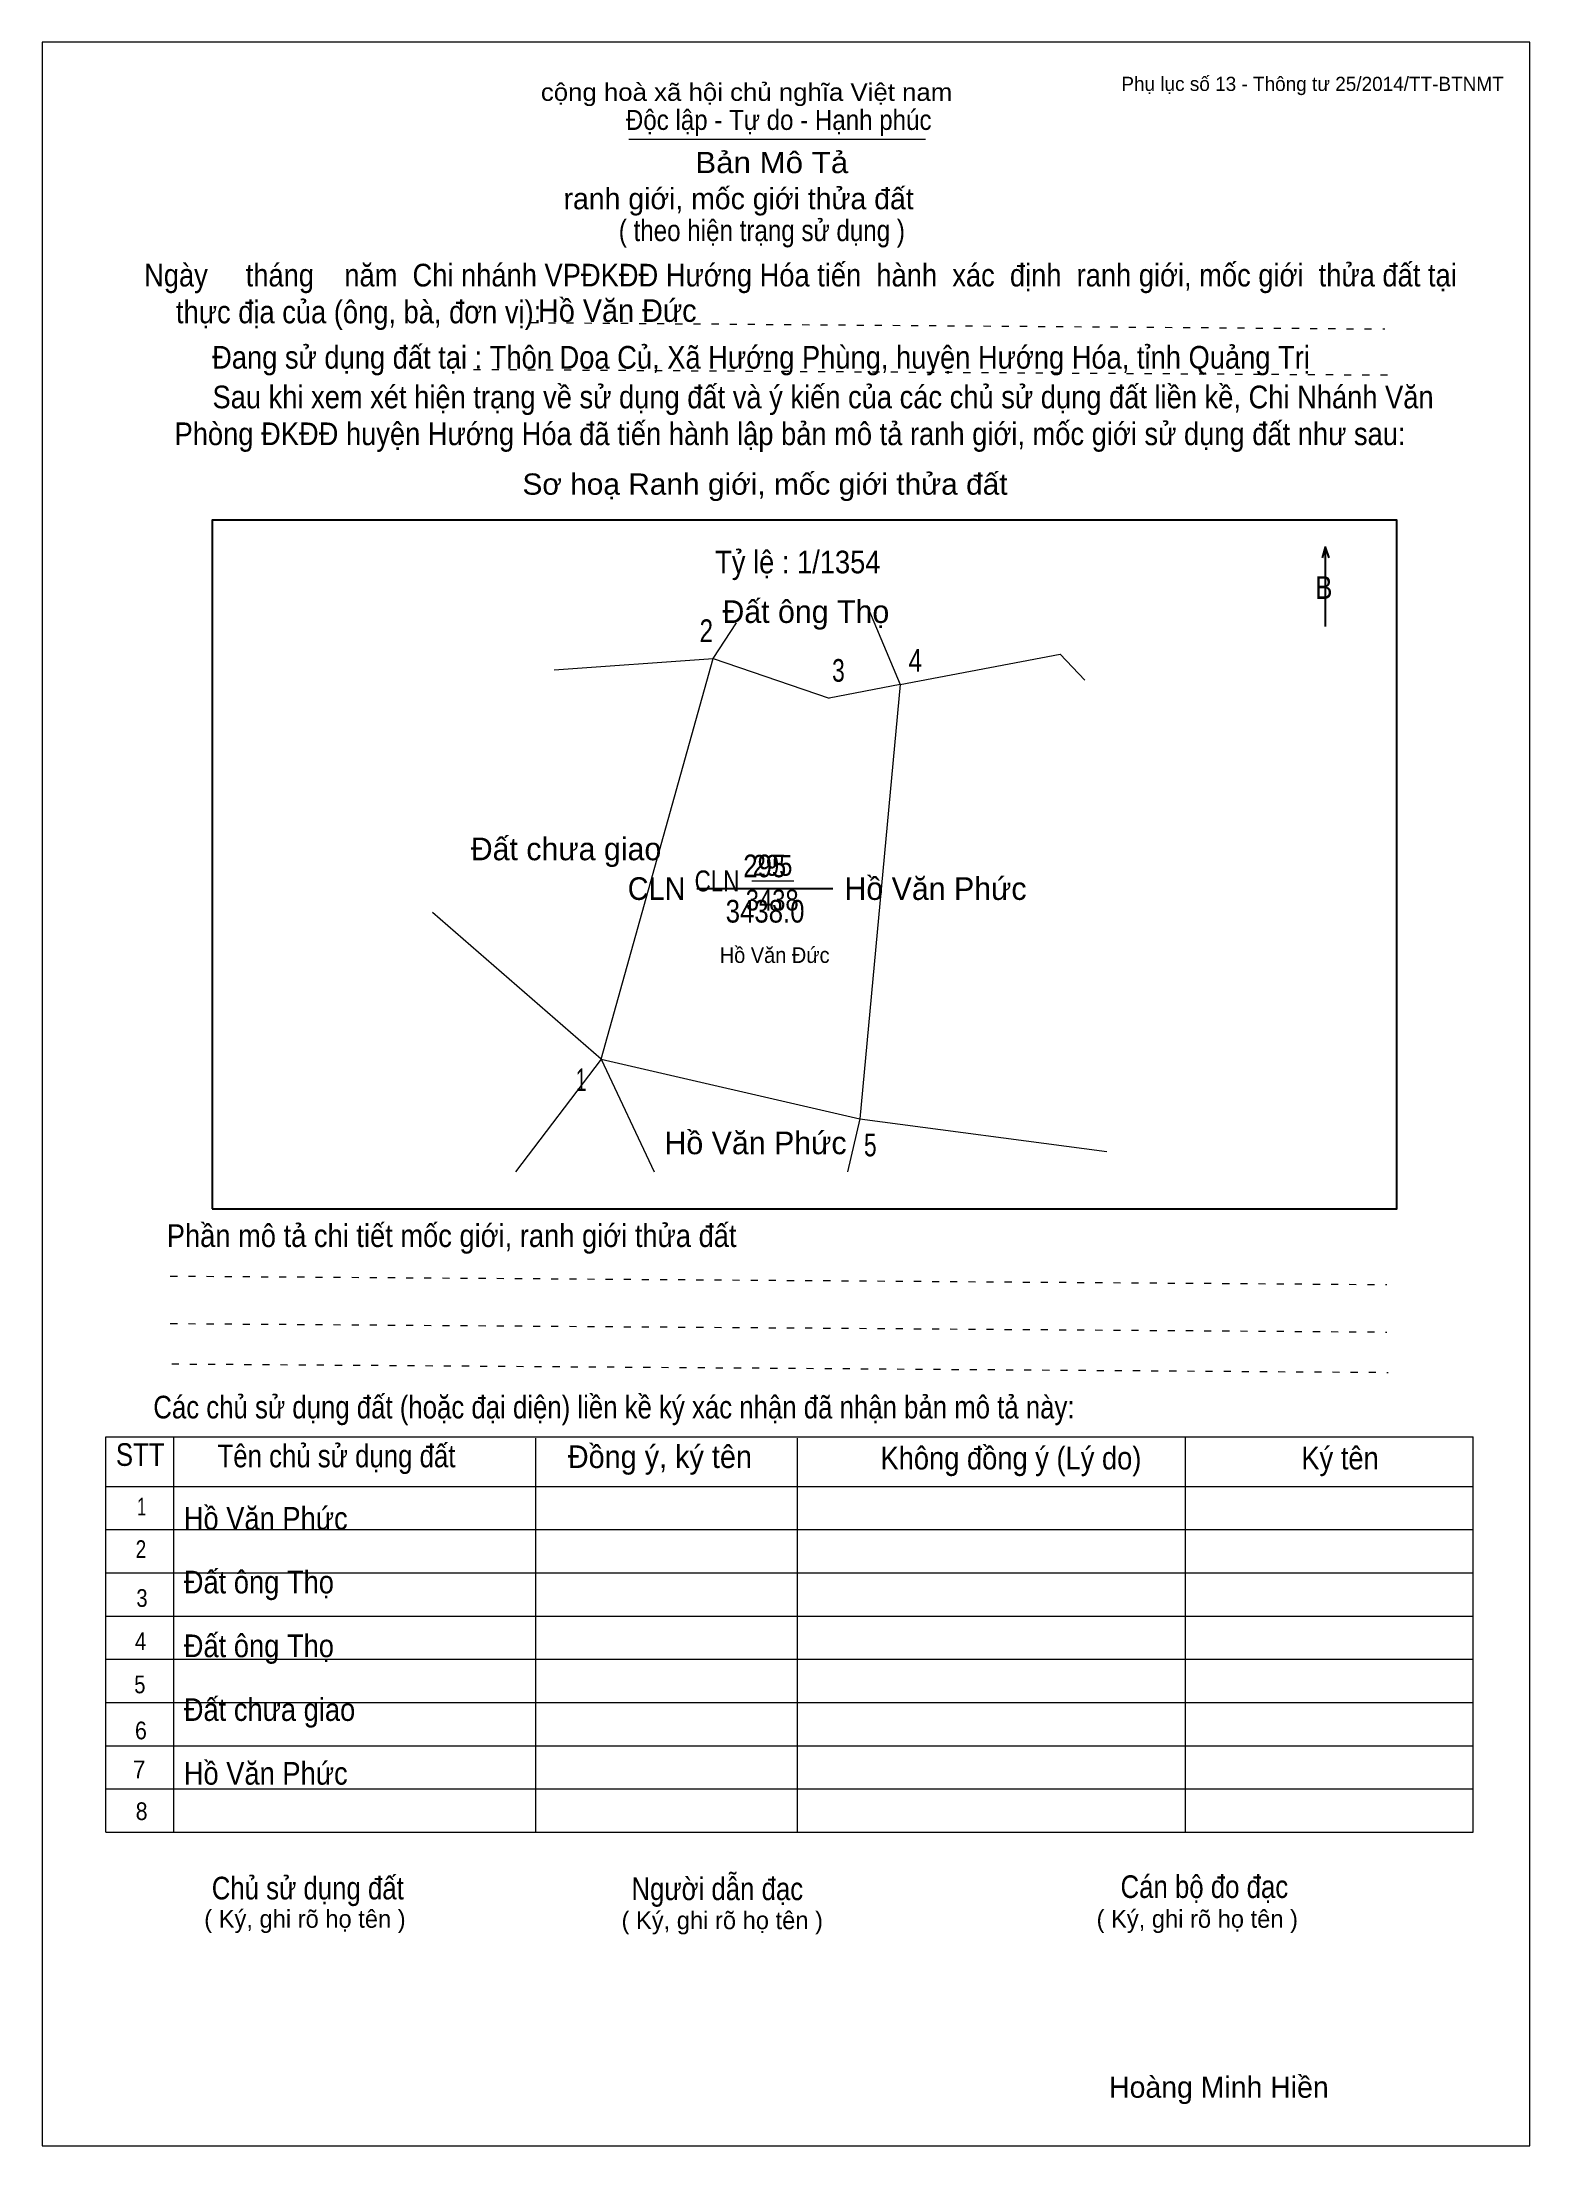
# Model space of a CAD drawing. Header units: centimetres. Extents: x 0 to 21, y 0 to 29.7.
import ezdxf
from ezdxf.enums import TextEntityAlignment as Align

# ---------------------------------------------------------------- set-up
doc = ezdxf.new("R2010")
doc.units = ezdxf.units.CM
doc.header["$LTSCALE"] = 0.13
doc.linetypes.add('DOTTED', pattern=[1.5, 0.3, -1.2])
for name, color, linetype, lineweight in [('1', 7, 'Continuous', 13), ('33', 7, 'Continuous', 25), ('6', 7, 'Continuous', 13), ('62', 7, 'Continuous', 13), ('7', 7, 'Continuous', 13)]:
    doc.layers.add(name, color=color, linetype=linetype, lineweight=lineweight)
for name, color, linetype in [('2', 7, 'Continuous'), ('3', 7, 'Continuous'), ('32', 7, 'Continuous'), ('34', 7, 'Continuous'), ('4', 7, 'Continuous'), ('5', 7, 'Continuous'), ('51', 7, 'Continuous'), ('63', 7, 'Continuous')]:
    doc.layers.add(name, color=color, linetype=linetype)

msp = doc.modelspace()

# ---------------------------------------------------------------- linework, layer by layer
at = {"layer": '1'}
msp.add_lwpolyline([(21, 0), (21, 29.7), (0, 29.7), (0, 0)], close=True, dxfattribs=at)
at = {"layer": '33'}
msp.add_line((9.24, 17.75), (11.16, 17.75), dxfattribs=at)
at = {"layer": '6'}
for p, q in [((11.64, 21.75), (12.11, 20.63)), ((12.11, 20.63), (11.11, 20.44)), ((7.89, 15.34), (5.51, 17.41)), ((7.89, 15.34), (6.68, 13.75)), ((7.89, 15.34), (8.64, 13.75))]:
    msp.add_line(p, q, dxfattribs=at)
for points in [[(7.23, 20.84), (9.47, 21), (9.8, 21.5)], [(7.89, 15.34), (9.47, 21), (11.11, 20.44)], [(12.11, 20.63), (14.37, 21.06), (14.72, 20.69)], [(12.11, 20.63), (11.54, 14.5), (11.37, 13.75)], [(7.89, 15.34), (11.54, 14.5), (15.03, 14.04)]]:
    msp.add_lwpolyline(points, dxfattribs=at)
at = {"layer": '62'}
for p, q in [((8.28, 28.33), (12.47, 28.33)), ((0.9, 10.01), (20.2, 10.01)), ((0.9, 4.43), (0.9, 10.01)), ((1.86, 4.43), (1.86, 10.01)), ((6.97, 4.43), (6.97, 9.99)), ((10.66, 4.43), (10.66, 9.99)), ((16.14, 4.43), (16.14, 10.01)), ((20.2, 4.43), (20.2, 10.01)), ((0.9, 9.31), (20.2, 9.31)), ((0.9, 8.7), (20.2, 8.7)), ((0.9, 8.09), (20.2, 8.09)), ((0.9, 7.48), (20.2, 7.48)), ((0.9, 6.87), (20.2, 6.87)), ((0.9, 6.26), (20.2, 6.26)), ((0.9, 5.65), (20.2, 5.65)), ((0.9, 5.04), (20.2, 5.04)), ((0.9, 4.43), (20.2, 4.43))]:
    msp.add_line(p, q, dxfattribs=at)
at = {"layer": '62', "linetype": 'DOTTED'}
for p, q in [((6.89, 25.74), (18.95, 25.65)), ((6.09, 25.08), (19.04, 25)), ((1.81, 12.28), (18.98, 12.16)), ((1.81, 11.61), (18.98, 11.49)), ((1.83, 11.04), (19, 10.92))]:
    msp.add_line(p, q, dxfattribs=at)
at = {"layer": '62', "lineweight": 25}
for p, q in [((18.11, 22.58), (18.11, 21.45)), ((18.11, 22.57), (18.07, 22.42)), ((18.11, 22.57), (18.16, 22.42))]:
    msp.add_line(p, q, dxfattribs=at)
msp.add_lwpolyline([(2.4, 13.23), (19.12, 13.23), (19.12, 22.95), (2.4, 22.95)], close=True, dxfattribs=at)
at = {"layer": '7'}
msp.add_line((10.02, 17.86), (10.61, 17.86), dxfattribs=at)

# ---------------------------------------------------------------- texts
at = {"layer": '2', "width": 0.95}
msp.add_text('Hồ Văn Đức', height=0.2216, dxfattribs=at).set_placement((10.34, 16.7), align=Align.CENTER)
at = {"layer": '3', "width": 0.8}
msp.add_text('CLN ', height=0.2954, dxfattribs=at).set_placement((9.93, 17.71), align=Align.RIGHT)
at = {"layer": '32'}
for s, width, p in [('2', 0.8, (9.375, 21.23)), ('4', 0.8, (12.325, 20.81)), ('3', 0.75, (11.24, 20.67)), ('1', 0.65, (7.61, 14.89)), ('5', 0.75, (11.69, 13.97))]:
    msp.add_text(s, height=0.32, dxfattribs=dict(at, width=width)).set_placement(p, align=Align.CENTER)
at = {"layer": '33'}
for s, p in [('Đất ông Thọ', (10.78, 21.5)), ('Đất ông Thọ', (10.78, 21.5)), ('Đất chưa giao', (7.395, 18.15)), ('Hồ Văn Phức', (12.61, 17.59)), ('Hồ Văn Phức', (10.07, 14))]:
    msp.add_text(s, height=0.32, dxfattribs=at).set_placement(p, align=Align.CENTER)
at = {"layer": '33', "width": 0.85}
for s, p in [('295', (10.2, 17.91)), ('3438.0', (10.205, 17.27))]:
    msp.add_text(s, height=0.32, dxfattribs=at).set_placement(p, align=Align.CENTER)
at = {"layer": '33', "width": 0.95}
msp.add_text('CLN', height=0.32, dxfattribs=at).set_placement((9.08, 17.59), align=Align.RIGHT)
at = {"layer": '34'}
for s, width, p in [('Hồ Văn Đức', 0.95, (7, 25.75)), ('Hồ Văn Phức', 0.9, (2, 8.7)), ('Đất ông Thọ', 0.9, (2, 7.8)), ('Đất ông Thọ', 0.9, (2, 6.9)), ('Đất chưa giao', 0.9, (2, 6)), ('Hồ Văn Phức', 0.9, (2, 5.1))]:
    msp.add_text(s, height=0.32, dxfattribs=dict(at, width=width)).set_placement(p)
at = {"layer": '4', "width": 0.85}
msp.add_text('295', height=0.2954, dxfattribs=at).set_placement((10.31, 17.93), align=Align.CENTER)
at = {"layer": '5', "width": 0.85}
msp.add_text('3438', height=0.2954, dxfattribs=at).set_placement((10.305, 17.44), align=Align.CENTER)
at = {"layer": '51', "width": 0.9}
msp.add_text('Tỷ lệ : 1/1354', height=0.32, dxfattribs=at).set_placement((9.5, 22.2))
at = {"layer": '62'}
for s, height, width, p in [('cộng hoà xã hội chủ nghĩa Việt nam', 0.2474, 1.1, (7.04, 28.87)), ('Độc lập - Tự do - Hạnh phúc', 0.2828, 0.9, (8.24, 28.46)), ('Bản Mô Tả', 0.3, 1.1, (9.22, 27.85)), ('( theo hiện trạng sử dụng )', 0.3, 0.85, (8.14, 26.89)), ('Ngày     tháng    năm  Chi nhánh VPĐKĐĐ Hướng Hóa tiến  hành  xác  định  ranh giới, mốc giới  thửa đất tại ', 0.32, 0.9, (1.44, 26.25)), ('thực địa của (ông, bà, đơn vị): ', 0.32, 0.9, (1.89, 25.73)), ('Đang sử dụng đất tại : Thôn Doa Củ, Xã Hướng Phùng, huyện Hướng Hóa, tỉnh Quảng Trị', 0.32, 0.9, (2.4, 25.09)), ('     Sau khi xem xét hiện trạng về sử dụng đất và ý kiến của các chủ sử dụng đất liền kề, Chi Nhánh Văn ', 0.32, 0.9, (1.87, 24.53)), ('Phòng ĐKĐĐ huyện Hướng Hóa đã tiến hành lập bản mô tả ranh giới, mốc giới sử dụng đất như sau:', 0.32, 0.9, (1.87, 24.01)), ('Sơ hoạ Ranh giới, mốc giới thửa đất', 0.3, 1.05, (6.78, 23.31)), ('B', 0.32, 0.85, (17.97, 21.84)), ('Phần mô tả chi tiết mốc giới, ranh giới thửa đất ', 0.32, 0.9, (1.76, 12.69)), ('Các chủ sử dụng đất (hoặc đại diện) liền kề ký xác nhận đã nhận bản mô tả này:', 0.32, 0.85, (1.57, 10.27))]:
    msp.add_text(s, height=height, dxfattribs=dict(at, width=width)).set_placement(p)
msp.add_text('ranh giới, mốc giới thửa đất', height=0.3, dxfattribs=at).set_placement((7.36, 27.34))
for s, height, width, p in [('STT', 0.32, 0.85, (1.385, 9.6)), ('Tên chủ sử dụng đất', 0.32, 0.85, (4.155, 9.58)), ('Đồng ý, ký tên', 0.32, 0.95, (8.72, 9.57)), ('Không đồng ý (Lý do)', 0.32, 0.9, (13.675, 9.55)), ('Ký tên', 0.32, 0.9, (18.32, 9.55)), ('1', 0.25, 0.7, (1.405, 8.9)), ('2', 0.25, 0.8, (1.395, 8.3)), ('3', 0.25, 0.85, (1.41, 7.61)), ('4', 0.25, 0.85, (1.39, 7)), ('5', 0.25, 0.85, (1.38, 6.39)), ('6', 0.25, 0.9, (1.395, 5.74)), ('7', 0.25, 0.95, (1.37, 5.19)), ('8', 0.25, 0.9, (1.405, 4.6)), ('Người dẫn đạc', 0.32, 0.85, (9.53, 3.47)), ('Chủ sử dụng đất', 0.32, 0.85, (3.75, 3.48)), ('Cán bộ đo đạc', 0.32, 0.85, (16.405, 3.5))]:
    msp.add_text(s, height=height, dxfattribs=dict(at, width=width)).set_placement(p, align=Align.CENTER)
for p in [(3.71, 3.08), (9.6, 3.06), (16.305, 3.08)]:
    msp.add_text('( Ký, ghi rõ họ tên )', height=0.25, dxfattribs=at).set_placement(p, align=Align.CENTER)
at = {"layer": '63'}
msp.add_text('Phụ lục số 13 - Thông tư 25/2014/TT-BTNMT', height=0.2, dxfattribs=at).set_placement((20.63, 29.01), align=Align.RIGHT)
msp.add_text('Hoàng Minh Hiền', height=0.3, dxfattribs=at).set_placement((16.61, 0.68), align=Align.CENTER)

doc.saveas('drawing.dxf')
